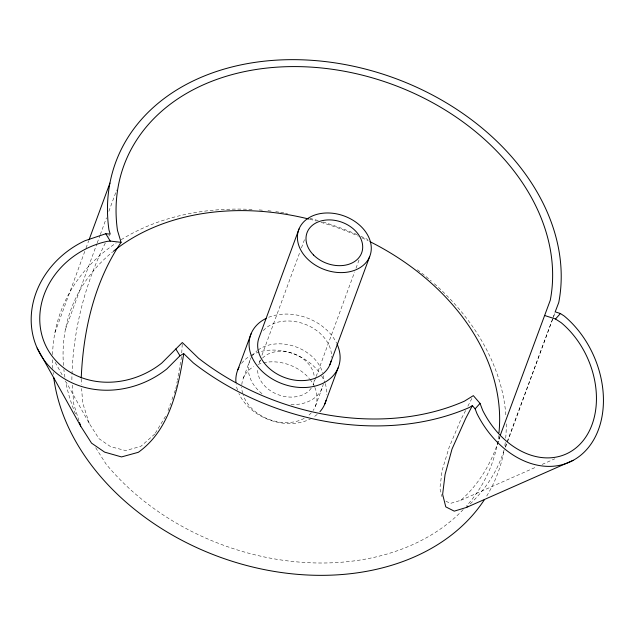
<?xml version="1.0" encoding="UTF-8"?>
<svg xmlns="http://www.w3.org/2000/svg" width="635" height="635" viewBox="0 0 635 635"><rect width="100%" height="100%" fill="white"/><g stroke="black" fill="none" stroke-linecap="round" stroke-linejoin="round"><path stroke-width="0.48" stroke-dasharray="3.17 2.38" d="M181.546 356.664L177.475 379.841M181.753 352.893L182.309 342.527M81.193 378.944L81.359 384.747M175.847 388.556L177.292 380.809M168.061 410.623L170.656 403.265M171.95 399.59L172.926 396.827M174.228 393.152L175.522 389.469M552.625 318.929L504.388 449.255M552.942 318.048L554.879 312.745M54.951 332.502L85.685 248.976M86.027 248.047L88.757 240.617M65.429 329.359L96.877 243.872M97.218 242.943L99.957 235.514M100.298 234.585L106.45 217.861M108.847 211.352L116.705 189.984M243.372 378.103L249.992 360.101M260.239 359.878L258.882 363.585A29.123 21.915 20.2 0 1 260.739 360.22M261.945 355.251L300.085 251.595M301.442 247.896L304.848 238.641M315.825 377.428L313.103 384.834A29.123 21.915 20.2 0 0 314.262 380.19M316.166 376.507L354.64 271.923M356.005 268.224L359.751 258.04M315.365 406.321L321.985 388.318M497.284 444.262L500.015 436.832M505.492 447.278L553.299 317.349M553.641 316.42L554.665 313.634M499.935 436.181C492.847 460.534 479.973 483.473 460.804 500.309L450.35 503.428L445.262 500.848M504.039 450.175C497.673 471.091 485.148 489.918 469.265 504.809M105.291 243.062C84.328 285.298 72.684 332.161 71.874 379.317L72.017 381.278M465.606 410.551L460.605 420.195L449.167 447.238L442.103 470.471L439.904 488.315L442.016 496.745M467.876 406.162L472.424 397.391M155.289 433.205L166.759 414.298M108.775 236.22L109.736 234.815M154.797 434.03L140.772 446.397L125.651 450.564L110.728 446.738L98.973 438.666L89.249 423.442L66.223 382.151M460.804 500.309L536.726 466.796M542.147 464.407L554.799 458.819M95.71 447.754L106.005 463.971A224.171 168.672 20.2 0 0 463.248 509.548M55.189 362.363L62.381 375.269M89.249 423.442L82.693 402.931L81.637 388.572M78.938 420.743L73.668 403.796L72.303 385.191M503.785 451.922A232.981 175.3 20.2 0 1 485.513 497.951M53.356 374.412A232.981 175.3 20.2 0 1 53.157 372.427M52.832 368.467A232.981 175.3 20.2 0 1 52.491 359.553M52.546 354.624A232.981 175.3 20.2 0 1 116.229 242.919M121.19 239.712A232.981 175.3 20.2 0 1 253.468 209.534M259.231 209.923A232.981 175.3 20.2 0 1 264.065 210.336M267.954 210.733A232.981 175.3 20.2 0 1 271.851 211.177M275.765 211.685A232.981 175.3 20.2 0 1 279.678 212.241M280.662 212.392A232.981 175.3 20.2 0 1 284.575 213.019M285.552 213.177A232.981 175.3 20.2 0 1 287.512 213.519M309.816 218.337A232.981 175.3 20.2 0 1 318.31 220.639M323.009 222.028A232.981 175.3 20.2 0 1 357.235 234.68M360.823 236.276A232.981 175.3 20.2 0 1 367.887 239.585M417.385 269.804A232.981 175.3 20.2 0 1 431.316 281.067M434.34 283.718A232.981 175.3 20.2 0 1 505.833 414.965M506.23 423.878A232.981 175.3 20.2 0 1 505.666 438.587M505.262 442.444A232.981 175.3 20.2 0 1 504.603 447.215M268.661 317.278A46.744 35.171 20.2 0 1 336.661 343.233M317.19 414.393A46.744 35.171 20.2 0 1 313.214 417.338M311.563 418.314A46.744 35.171 20.2 0 1 238.887 393.525M237.514 390.049A46.744 35.171 20.2 0 1 236.164 384.469M241.578 363.355A46.744 35.171 20.2 0 1 250.349 355.767M251.142 355.314A46.744 35.171 20.2 0 1 320.103 373.594M321.572 375.856A46.744 35.171 20.2 0 1 324.89 382.707M325.191 383.572A46.744 35.171 20.2 0 1 326.842 394.867M314.841 387.453A38.671 29.099 20.2 0 1 313.079 410.52M311.277 412.806A38.671 29.099 20.2 0 1 308.038 415.83M304.205 418.354A38.671 29.099 20.2 0 1 243.213 395.208M242.665 393.454A38.671 29.099 20.2 0 1 241.721 387.279M241.8 384.596A38.671 29.099 20.2 0 1 253.722 366.53M257.993 364.442A38.671 29.099 20.2 0 1 261.731 363.196M263.485 362.768A38.671 29.099 20.2 0 1 309.467 378.722M310.055 379.444A38.671 29.099 20.2 0 1 314.46 386.58M311.237 388.199A29.123 21.915 20.2 0 1 278.852 394.93A29.123 21.915 20.2 0 1 257.651 369.189M262.533 358.084A29.123 21.915 20.2 0 1 293.299 353.552A29.123 21.915 20.2 0 1 314.269 376.698M323.31 383.738A38.671 29.099 20.2 0 1 289.552 404.479M262.001 393.684A38.671 29.099 20.2 0 1 251.746 356.703M252.278 355.902A38.671 29.099 20.2 0 1 257.318 350.591M258.048 350.036A38.671 29.099 20.2 0 1 295.473 346.702A38.671 29.099 20.2 0 1 322.691 372.967M323.286 375.61A38.671 29.099 20.2 0 1 323.62 380.873M263.303 330.597A37.933 28.543 20.2 0 1 305.451 324.398A37.933 28.543 20.2 0 1 331.518 357.338M498.634 435.705A224.171 168.672 20.2 0 1 466.622 505.881M75.486 413.901A224.171 168.672 20.2 0 1 65.564 380.968M64.913 377.222A224.171 168.672 20.2 0 1 63.873 369.475M63.5 365.498A224.171 168.672 20.2 0 1 112.562 251.952M309.61 219.25A224.171 168.672 20.2 0 1 316.254 221.004M321 222.361A224.171 168.672 20.2 0 1 358.386 236.172M361.99 237.808A224.171 168.672 20.2 0 1 368.205 240.776"/><path stroke-width="0.95" d="M183.642 353.528L179.967 355.791L166.783 368.998A87.368 76.7 -29.1 0 1 41.902 356.886A87.368 76.7 -29.1 0 1 84.899 240.76L105.783 233.744L110.22 234.117L108.95 229.918A232.981 175.3 20.2 0 1 338.082 63.349A232.981 175.3 20.2 0 1 558.76 302.498L555.196 311.856L560.403 313.531L564.237 316.032A87.368 65.151 66.2 0 1 586.684 449.54A87.368 65.151 66.2 0 1 476.956 413.591L475.139 408.853L472.361 405.638L469.471 407.424A232.981 175.3 20.2 0 1 193.286 362.863L183.642 353.528L183.586 354.584C177.871 389.993 169.378 430.157 138.343 452.295L121.523 456.93L104.624 452.128L91.543 443.143L80.732 426.204L37.147 348.051M81.248 377.96C83.185 330.684 94.329 281.948 121.071 242.332L117.475 230.41A224.171 168.672 20.2 0 1 337.939 70.136A224.171 168.672 20.2 0 1 550.275 300.236L500.269 435.292M89.098 239.689L109.926 183.078M237.839 369.753L251.087 333.748M299.029 228.949L259.286 336.963A37.933 28.543 20.2 0 0 286.091 378.063A37.933 28.543 20.2 0 0 331.026 361.085M329.914 364.649L369.657 256.627A37.933 28.543 20.2 0 0 326.08 212.995A37.933 28.543 20.2 0 0 307.292 258.739A37.933 28.543 20.2 0 0 369.657 256.627M324.866 403.868L338.114 367.863M472.361 405.638L465.645 418.584L452.009 449.064L445.072 474.504L442.635 494.347L445.762 506.849L454.247 511.151L466.463 507.428L573.199 460.311M475.139 408.853L480.028 403.384L473.337 395.637L464.36 401.201A224.171 168.672 20.2 0 1 198.62 358.323L182.309 342.527L161.679 363.141A78.557 68.961 -29.1 0 1 45.117 344.297A78.557 68.961 -29.1 0 1 107.394 241.34L110.244 241.086L121.071 242.332M544.489 315.452L555.514 319L560.403 313.531M466.463 507.428L467.86 506.119M555.514 319L561.205 322.707A78.557 58.579 66.2 0 1 581.382 442.746A78.557 58.579 66.2 0 1 482.727 410.432L480.028 403.384M105.783 233.744L110.244 241.086M175.816 348.964L179.967 355.791M79.534 422.561L80.732 426.204M337.066 344.091A46.744 35.171 20.2 0 1 315.285 386.048A46.744 35.171 20.2 0 1 256.397 364.784A46.744 35.171 20.2 0 1 266.049 318.445M484.473 499.57A232.981 175.3 20.2 0 1 241.205 564.007A232.981 175.3 20.2 0 1 53.705 377.373M326.025 400.375A46.744 35.171 20.2 0 1 319.929 411.71M235.934 382.548A46.744 35.171 20.2 0 1 239.014 367.26M113.3 251.349A224.171 168.672 20.2 0 1 308.658 219.012M369.959 241.649A224.171 168.672 20.2 0 1 498.959 432.808M313.579 255.032A29.123 21.915 20.2 0 0 361.45 253.413A29.123 21.915 20.2 0 0 328.001 219.916A29.123 21.915 20.2 0 0 313.579 255.032"/></g></svg>
